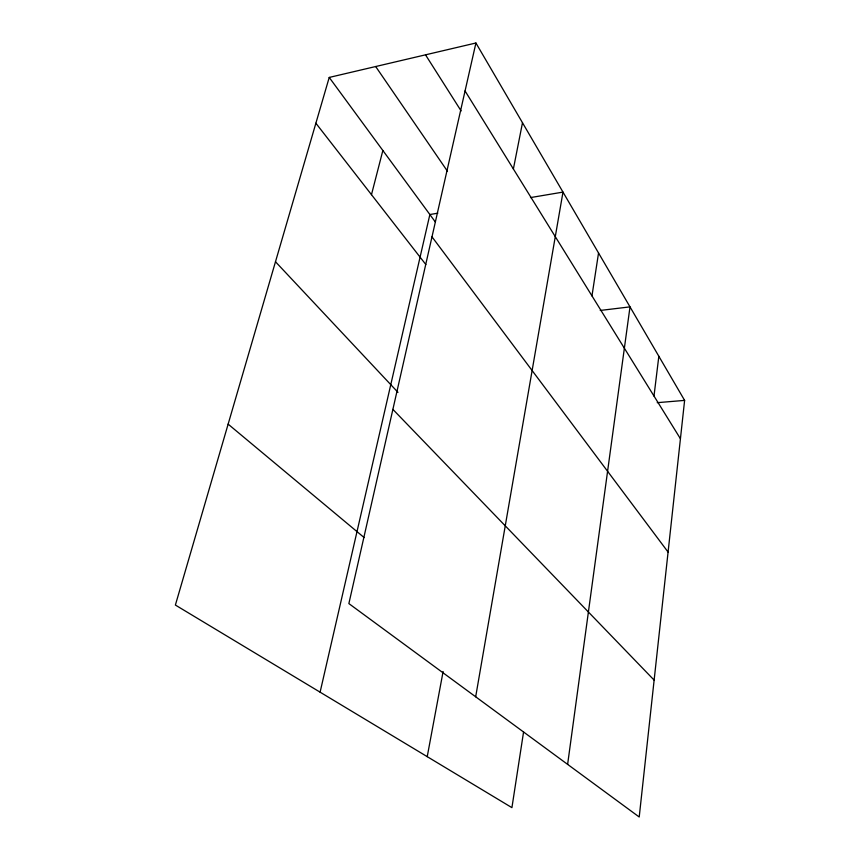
<?xml version="1.0" encoding="UTF-8"?>
<svg xmlns="http://www.w3.org/2000/svg" width="860" height="860" viewBox="0 0 860 860"><rect width="100%" height="100%" fill="white"/><g stroke="black" fill="none" stroke-linecap="round" stroke-linejoin="round"><path stroke-width="1.29" d="M475.924 43L684.614 400.394L639.216 817L348.87 603.58L475.924 43L329.229 77.432L175.386 605.053L511.926 807.647L523.568 731.957M653.998 396.041L658.835 356.244M567.621 764.379L630.004 306.869L600.237 310.449M591.97 295.894L598.538 252.99M475.677 696.783L562.988 192.102L530.48 197.585M427.226 756.66L443.104 671.531M513.377 168.979L522.493 122.743M320.103 692.171L429.871 214.527L437.815 213.194M371.477 194.672L382.861 150.489M657.201 402.673L684.614 400.394M228.136 424.141L364.102 537.532M392.891 409.392L654.127 680.12M275.49 261.752L397.987 392.353M315.878 123.216L425.84 264.547M432 236.844L668.08 552.066M329.229 77.432L435.353 222.009M375.68 66.532L447.469 171.248M425.517 54.836L461.111 110.929M465.056 90.956L680.432 438.729"/></g></svg>
